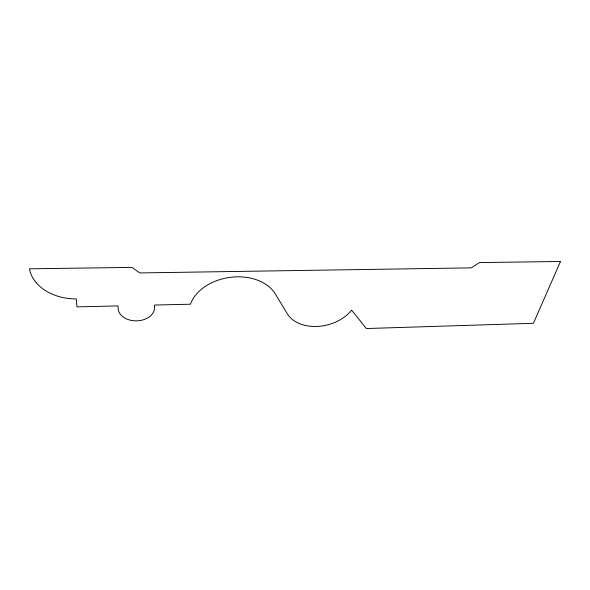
<?xml version="1.0" encoding="UTF-8"?>
<svg xmlns="http://www.w3.org/2000/svg" width="590" height="590" viewBox="0 0 590 590"><rect width="100%" height="100%" fill="white"/><g stroke="black" fill="none" stroke-linecap="round" stroke-linejoin="round"><path stroke-width="0.89" d="M560.5 261.466L533.404 323.298L366.302 328.534L351.647 310.156A37.229 26.565 -14.8 0 1 317.715 326.425A37.229 26.565 -14.8 0 1 287.337 313.843L274.682 292.906A45.231 32.413 -8.3 0 0 229.967 277.381A45.231 32.413 -8.3 0 0 190.43 304.211L154.558 305.052L154.573 307.648A18.231 12.98 -1.2 0 1 136.703 320.864A18.231 12.98 -1.2 0 1 118.133 308.526L118.007 305.915L77.002 306.881L76.235 298.872A44.088 32.133 4.6 0 1 29.5 268.811L131.99 267.395L139.749 272.934L471.307 267.867L479.449 262.587L560.5 261.466"/></g></svg>
